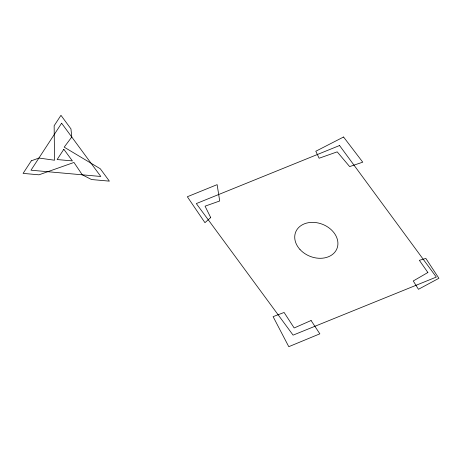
<?xml version="1.0" encoding="UTF-8"?>
<svg xmlns="http://www.w3.org/2000/svg" width="462" height="462" viewBox="0 0 462 462"><rect width="100%" height="100%" fill="white"/><g stroke="black" fill="none" stroke-linecap="round" stroke-linejoin="round"><path stroke-width="0.69" d="M31.289 160.828L23.1 173.389L38.964 174.815L73.972 162.457L82.282 174.815L91.54 179.539L109.379 181.139L100.271 168.757L64.195 147.159L71.772 137.023L70.952 128.898L60.961 115.315L54.146 125.768L54.522 160.227L38.924 158.039L31.289 160.828M61.619 123.221L30.989 170.207L100.791 176.478L61.619 123.221M63.831 149.272L57.132 159.546L72.401 160.915L63.831 149.272M210.707 217.579L204.955 222.672L187.335 196.748L217.128 184.644L219.704 200.982L205.059 206.173L210.707 217.579M427.881 272.511L413.253 280.965L418.462 289.293L438.9 278.286L425.86 258.437L419.357 260.32L427.881 272.511M343.561 137.006L315.8 151.253L319.115 158.241L337.196 151.854L349.642 166.591L362.757 162.174L343.561 137.006M311.088 320.512L294.167 327.968L284.101 312.468L273.1 316.649L288.779 346.685L319.843 333.83L311.088 320.512M339.553 145.524L196.321 203.586L293.093 335.135L436.324 277.073L339.553 145.524M299.982 249.492A22.24 17.186 21.9 0 0 336.734 249.145A22.24 17.186 21.9 0 0 312.248 222.361A22.24 17.186 21.9 0 0 299.982 249.492"/></g></svg>
